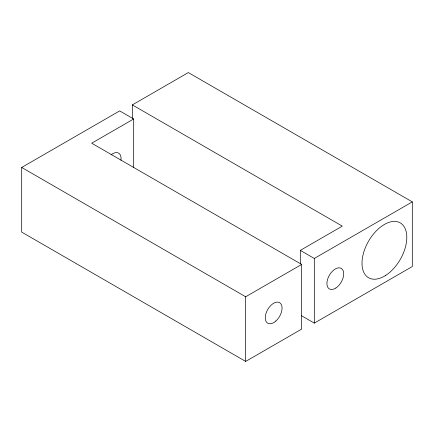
<?xml version="1.0" encoding="UTF-8"?>
<svg xmlns="http://www.w3.org/2000/svg" width="434" height="434" viewBox="0 0 434 434"><rect width="100%" height="100%" fill="white"/><g stroke="black" fill="none" stroke-linecap="round" stroke-linejoin="round"><path stroke-width="0.65" d="M133.683 118.97L91.688 143.215L301.663 264.442L301.663 329.097L245.666 361.424L21.7 232.114L21.7 167.459L119.686 110.892L133.683 118.97L133.683 167.464M132.337 118.373L132.337 104.903L188.334 72.576L412.3 201.886L412.3 266.541L314.314 323.108L301.484 315.702M300.317 263.845L300.317 250.375L342.312 226.13L132.337 104.903M21.7 167.459L245.666 296.769L301.663 264.442M300.317 250.375L314.314 258.458L412.3 201.886M314.314 258.458L314.314 323.108M245.666 296.769L245.666 361.424M111.055 154.851A11.875 6.857 -60 0 1 120.961 160.292M335.867 288.019A11.875 6.857 -60 0 0 342.29 269.237A11.875 6.857 -60 0 0 327.779 278.726A11.875 6.857 -60 0 0 335.867 288.019M385.658 275.416A31.671 18.288 -60 0 0 403.143 225.333A31.671 18.288 -60 0 0 364.408 250.201A31.671 18.288 -60 0 0 385.658 275.416M275.84 321.046A11.875 6.857 -60 0 0 279.604 302.644A11.875 6.857 -60 0 0 265.554 315.106A11.875 6.857 -60 0 0 275.84 321.046"/></g></svg>
